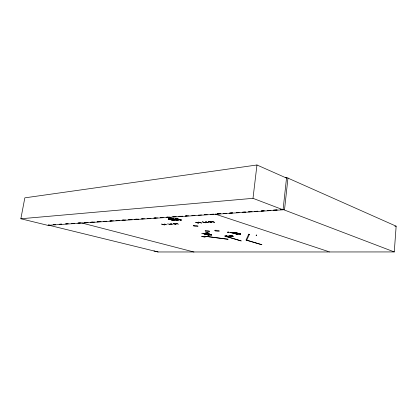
<?xml version="1.0" encoding="UTF-8"?>
<svg xmlns="http://www.w3.org/2000/svg" width="417" height="417" viewBox="0 0 417 417"><rect width="100%" height="100%" fill="white"/><g stroke="black" fill="none" stroke-linecap="round" stroke-linejoin="round"><path stroke-width="0.63" d="M201.661 233.421L205.247 233.89M205.576 233.296L209.188 233.77L205.602 233.082M205.617 232.629L209.256 233.103M329.644 251.962L394.263 251.936L396.15 226.186L286.583 177.501L285.306 177.647M207.056 233.244L207.155 233.843M207.275 233.577L207.551 233.64M207.327 233.442L207.557 232.587M206.712 233.556L203.329 233.619M230.674 232.519L234.458 233.02L230.679 232.504M286.521 178.085L256.961 164.986L24.838 197.846L20.85 218.763L47.736 225.331L283.065 209.787L286.583 177.501M287.97 177.986L284.55 209.475L280.615 209.735M248.751 234.093L246.025 240.036L246.723 240.124L249.491 234.192M283.065 209.787L252.999 198.33L256.961 164.986M240.447 233.979L235.615 232.514M240.588 234.026L239.546 233.702M235.49 232.545L240.666 234.052M235.621 232.634L232.165 232.603M236.439 232.342L236.449 232.749L236.502 232.462M236.809 234.093L240.489 234.036M236.945 234.135L240.635 234.093M229.783 235.584L233.411 236.251L229.762 235.756M232.014 232.608L235.704 232.54M224.81 235.886L241.24 240.943L224.773 236.184L232.436 235.97L232.915 236.116L225.764 236.309M226.504 236.382L226.869 235.819L226.53 236.184M206.571 233.504L211.513 234.86M211.648 234.901L206.691 233.437L203.142 233.536M208.213 234.959L211.7 234.922M208.349 235.011L203.095 233.567L208.552 235.084L203.36 233.593M210.22 222.063L210.298 221.672C209.876 222.047 210.861 221.781 210.496 221.625M210.403 221.62L210.512 222.053M205.336 222.793L202.485 221.938L202.672 221.708M203.303 233.629L203.59 233.384M203.574 233.379L203.512 233.718M226.723 235.793L226.535 236.335M232.081 232.483L232.024 233.124M235.949 232.342L235.928 232.988M235.876 232.957L236.142 232.311M236.392 232.712L236.116 232.707M161.614 224.117L164.538 224.945L161.723 224.085M167.67 223.804L170.48 224.633M173.144 223.491L175.865 224.33M195.604 222.282L198.575 223.173L195.745 222.303M202.62 221.896L205.456 222.777M208.589 221.599C214.776 223.257 209.777 222.532 208.776 221.375L210.481 221.912L208.724 221.563M231.862 232.623L235.459 232.462M208.312 235.047L211.742 235L206.488 233.442M228.036 232.571L228.193 231.977M256.048 235.282L256.434 235.308M256.278 235.574L256.611 235.016M168.979 217.924L176.99 220.405M173.712 220.577L168.327 218.988L168.635 218.977M168.52 218.982L173.889 220.562L168.395 218.935M169.354 218.935L169.047 218.946L174.316 220.546M170.068 217.862L178.085 220.348M170.329 217.846L178.346 220.338L170.355 217.846M180.65 220.166L175.192 218.555L180.53 220.108M176.25 218.498L181.51 220.113L176.01 218.451M174.546 220.473L169.297 218.878M177.058 220.416L169.266 217.909M181.452 220.014L175.953 218.518M175.958 224.325L173.175 223.517M197.105 222.714L200.004 222.61M204.007 222.35L206.978 222.24M204.424 222.381L204.205 222.391M210.116 222.026L213.092 221.917M231.727 232.587L236.929 234.239M163.125 224.518L165.643 224.435M169.505 224.226L169.266 224.231M171.423 224.075L171.632 224.065M171.757 224.101L169.172 224.195M174.561 223.913L177.199 223.82M176.839 223.788L177.178 223.814M20.85 218.763L252.999 198.33M49.43 224.956L48.132 225.044L158.106 251.972L329.685 251.962L215.115 214.041M53.324 224.7L55.273 224.57M59.167 224.31L61.763 224.137M65.657 223.877L68.252 223.705M72.146 223.444L74.096 223.314M77.989 223.053L80.585 222.881L78.042 223.048M84.479 222.621L86.423 222.49M90.958 222.188L92.902 222.058M97.442 221.755L99.387 221.625M103.927 221.323L105.22 221.239M109.76 220.932L111.704 220.807M116.244 220.499L118.188 220.374M122.077 220.113L124.021 219.983M128.561 219.681L130.505 219.55M135.045 219.248L136.99 219.118M141.525 218.816L142.822 218.727M148.009 218.383L149.307 218.294M153.842 217.992L155.786 217.862M160.326 217.559L161.624 217.476M166.81 217.127L168.103 217.043M172.643 216.741L173.941 216.652M179.128 216.308L180.42 216.22M185.607 215.876L186.905 215.787M204.408 214.619L205.706 214.536M84.14 222.746L88.034 222.485M90.625 222.313L94.513 222.058M97.109 221.88L100.997 221.625M103.593 221.453L106.835 221.234M110.078 221.02L113.32 220.807M115.91 220.635L119.804 220.374M122.395 220.202L125.637 219.988M128.879 219.769L132.121 219.556M134.717 219.384L138.606 219.123M141.848 218.909L144.438 218.737M147.681 218.524L150.923 218.305M154.165 218.091L157.407 217.877M160.649 217.658L163.245 217.486M166.487 217.273L169.729 217.054M172.972 216.84L176.209 216.626M178.804 216.454L182.693 216.194M185.289 216.022L188.531 215.808M191.773 215.589L195.015 215.375M198.257 215.162L201.5 214.943M204.742 214.729L207.332 214.557M210.575 214.343L213.817 214.124M220.249 213.697L217.038 213.911L220.301 213.697M223.46 213.483L226.024 213.311M229.876 213.056L232.441 212.889M236.293 212.634L238.863 212.462M242.71 212.206L245.279 212.034M248.485 211.82L251.691 211.607M254.896 211.393L257.461 211.226M261.303 210.971L263.867 210.799M267.714 210.543L270.273 210.371M273.479 210.158L276.685 209.944M280.532 209.688L282.455 209.563M53.136 224.685L55.049 224.56M59.522 224.263L61.44 224.137M65.907 223.846L67.825 223.72M71.656 223.465L74.21 223.298M223.543 213.483L226.139 213.316M229.381 213.103L232.623 212.889M236.517 212.634L239.108 212.462M242.35 212.248L245.592 212.034M248.834 211.82L252.082 211.612M254.672 211.44L257.914 211.226M261.157 211.012L264.399 210.799M267.646 210.585L270.888 210.371M273.479 210.204L277.373 209.949M175.885 223.361L178.559 224.216M205.659 221.766L208.338 222.662M211.831 221.422L214.536 222.303M167.024 224.784L164.324 223.976M173.133 224.497L170.459 223.642M214.505 222.339L211.711 221.411M394.857 226.233L396.15 226.186M203.517 233.609L206.921 233.551M207.353 232.915L207.291 233.489M226.264 236.043L226.54 236.079M228.235 232.311L231.925 232.801M248.714 234.406L249.455 234.505M206.853 232.639L208.067 232.801M153.962 250.961L158.106 251.972M81.55 222.918L193.952 252.014M225.326 235.871L225.8 236.012M177.074 220.411L169.005 217.924M231.946 232.665L237.164 234.224L232.123 232.665M205.659 221.755L208.484 222.626M283.091 209.522L394.263 251.936M256.653 234.985L256.455 235.626M204.632 236.21L228 239.249L204.632 236.21M201.719 236.491L205.185 236.992L201.713 236.528M228.052 231.956L227.849 232.603L228.052 231.956M246.671 240.119L246.145 240.129L261.892 244.737L246.671 240.119M201.52 223.006L198.555 222.094L201.52 223.017M205.758 231.159A2.32 0.386 7.5 0 0 209.621 231.487A2.32 0.386 7.5 0 0 206.832 230.653A2.32 0.386 7.5 0 0 205.758 231.159M215.751 230.929A2.361 0.396 7.4 0 0 219.321 231.049A2.361 0.396 7.4 0 0 215.86 230.252A2.361 0.396 7.4 0 0 215.751 230.929M193.978 225.967A2.403 0.412 7.7 0 0 197.955 226.301A2.403 0.412 7.7 0 0 195.01 225.404A2.403 0.412 7.7 0 0 193.978 225.967"/></g></svg>
